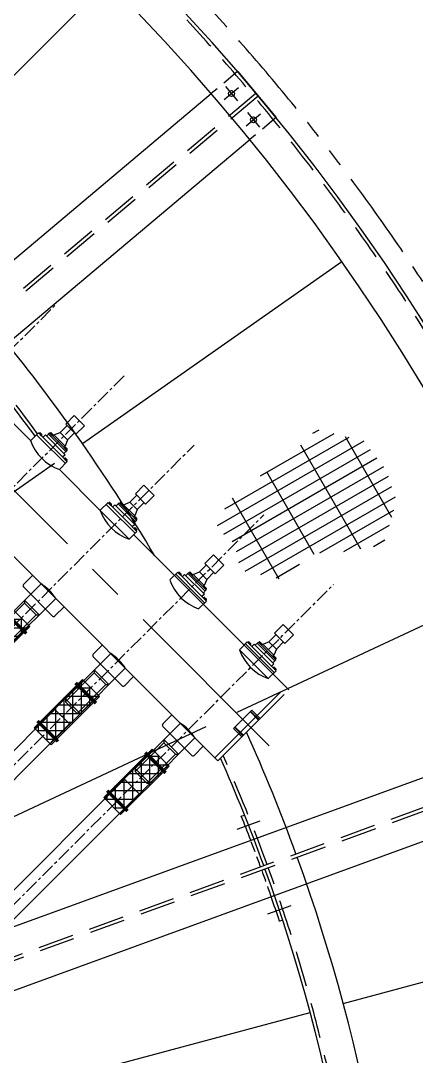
# Model space of a CAD drawing. Extents: x 0 to 39171, y 29931 to 57651.
# Drawn here: x 14659 to 15583, y 45501 to 47917 of the extents above; entities that cross this region are included whole.
import ezdxf

# ---------------------------------------------------------------- set-up
doc = ezdxf.new("R2010")
doc.units = 0
doc.header["$LTSCALE"] = 333.3
doc.header["$MEASUREMENT"] = 0
for name, pattern in [('CENTRO', [2, 1.25, -0.25, 0.25, -0.25]), ('DASHDOT', [1, 0.5, -0.25, 0, -0.25]), ('HIDDEN', [0.375, 0.25, -0.125]), ('LINEA-LINEETTA', [2, 1.25, -0.25, 0.25, -0.25]), ('NASCOSTA', [0.375, 0.25, -0.125]), ('PHANTOM', [2.5, 1.25, -0.25, 0.25, -0.25, 0.25, -0.25])]:
    doc.linetypes.add(name, pattern=pattern)
doc.layers.get('0').update_dxf_attribs({"linetype": 'CONTINUOUS'})
for name, color, linetype in [('50', 6, 'CONTINUOUS'), ('70', 7, 'DASHDOT'), ('LINEE025R', 1, 'CONTINUOUS'), ('QUOTA', 7, 'CONTINUOUS'), ('QUOTE', 1, 'CONTINUOUS')]:
    doc.layers.add(name, color=color, linetype=linetype)

# ---------------------------------------------------------------- blocks, each defined once
blk = doc.blocks.new('*X15')
at = {"color": 0}
for p, q in [((1270.3, 550), (1285.4, 550)), ((1300, 404.2), (1300, 544.5)), ((1257.2, 537.5), (1318.7, 537.5)), ((1244.1, 525), (1343.8, 525)), ((1250, 422), (1250, 530.6)), ((1350, 411.7), (1350, 522.7)), ((1370.6, 525), (1402.2, 525)), ((1400, 418), (1400, 527)), ((1234.8, 512.5), (1416.2, 512.5)), ((1232.3, 500), (1430.1, 500)), ((1229.8, 487.5), (1431.2, 487.5)), ((1228.9, 475), (1427.5, 475)), ((1230.6, 462.5), (1425.6, 462.5)), ((1232.2, 450), (1430.1, 450)), ((1233.7, 437.5), (1431.5, 437.5)), ((1246.8, 425), (1414.5, 425)), ((1259.9, 412.5), (1359.2, 412.5)), ((1273, 400), (1281.3, 400))]:
    blk.add_line(p, q, dxfattribs=at)
blk = doc.blocks.new('A$C34546F79')
at = {"layer": 'QUOTE'}
h = blk.add_hatch(dxfattribs=at)
h.set_pattern_fill('ANSI37', color=256, scale=160, angle=45, style=0)
h.set_pattern_definition([(90, (-32140.94, -61899.589), (-20, 2e-11), []), (180, (-32140.94, -61899.589), (-2e-11, -20), [])])
h.paths.add_polyline_path([(39.6, 152.7), (0, 113.1), (113.1, 0), (152.7, 39.6)])
at = {"layer": 'QUOTE', "color": 7}
for p, q in [((39.6, 152.7), (0, 113.1)), ((152.7, 39.6), (39.6, 152.7)), ((0, 113.1), (113.1, 0)), ((113.1, 0), (152.7, 39.6))]:
    blk.add_line(p, q, dxfattribs=at)
at = {"layer": 'QUOTE'}
for p, q in [((150.6, 37.5), (37.5, 150.6)), ((2.1, 115.3), (115.3, 2.1))]:
    blk.add_line(p, q, dxfattribs=at)
at = {"layer": 'QUOTE', "color": 7, "const_width": 8}
for points in [[(8.1, 97), (55.7, 144.7)], [(97, 8.1), (144.7, 55.7)]]:
    blk.add_lwpolyline(points, dxfattribs=at)
blk = doc.blocks.new('64F1')
at = {"color": 7, "linetype": 'Continuous'}
for p, q in [((-24688.8, 48330.4), (-24655.7, 48337.7)), ((-24688.8, 48330.4), (-24655.7, 48337.7)), ((-24688.8, 48330.4), (-24682.7, 48302.8)), ((-24688.8, 48330.4), (-24682.7, 48302.8)), ((-24655.7, 48337.7), (-24649.6, 48310.1)), ((-24655.7, 48337.7), (-24649.6, 48310.1)), ((-24649.6, 48310.1), (-24682.7, 48302.8)), ((-24649.6, 48310.1), (-24682.7, 48302.8)), ((-24678, 48303.8), (-24672.9, 48280.9)), ((-24678, 48303.8), (-24672.9, 48280.9)), ((-24654.3, 48309.1), (-24649.2, 48286.2)), ((-24654.3, 48309.1), (-24649.2, 48286.2)), ((-24913.4, 48280.6), (-24880.2, 48287.9)), ((-24913.4, 48280.6), (-24907.2, 48253)), ((-24880.2, 48287.9), (-24874.1, 48260.3)), ((-24628.8, 48272.1), (-24685.4, 48259.6)), ((-24628.8, 48272.1), (-24685.4, 48259.6)), ((-24628, 48268.7), (-24684.7, 48256.1)), ((-24628, 48268.7), (-24684.7, 48256.1)), ((-24675.8, 48266), (-24672.9, 48280.9)), ((-24675.8, 48266), (-24672.9, 48280.9)), ((-24640.2, 48273.8), (-24675.8, 48266)), ((-24640.2, 48273.8), (-24675.8, 48266)), ((-24649.2, 48286.2), (-24672.9, 48280.9)), ((-24649.2, 48286.2), (-24672.9, 48280.9)), ((-24649.2, 48286.2), (-24640.2, 48273.8)), ((-24649.2, 48286.2), (-24640.2, 48273.8)), ((-24639.3, 48269.8), (-24640.2, 48273.8)), ((-24639.3, 48269.8), (-24640.2, 48273.8)), ((-24637.9, 48271.5), (-24638.1, 48272.3)), ((-24637.9, 48271.5), (-24638.1, 48272.3)), ((-24637.9, 48271.5), (-24637.6, 48270.2)), ((-24637.9, 48271.5), (-24637.6, 48270.2)), ((-24630.3, 48271.8), (-24637.6, 48270.2)), ((-24630.3, 48271.8), (-24637.6, 48270.2)), ((-24637.3, 48273.1), (-24631.8, 48274.3)), ((-24637.3, 48273.1), (-24631.8, 48274.3)), ((-24636.1, 48271.9), (-24636.3, 48272.7)), ((-24636.1, 48271.9), (-24636.3, 48272.7)), ((-24636.1, 48271.9), (-24635.8, 48270.6)), ((-24636.1, 48271.9), (-24635.8, 48270.6)), ((-24632.4, 48272.7), (-24632.6, 48273.5)), ((-24632.4, 48272.7), (-24632.6, 48273.5)), ((-24632.4, 48272.7), (-24632.1, 48271.4)), ((-24632.4, 48272.7), (-24632.1, 48271.4)), ((-24630.6, 48273.1), (-24630.8, 48274)), ((-24630.6, 48273.1), (-24630.8, 48274)), ((-24630.6, 48273.1), (-24630.3, 48271.8)), ((-24630.6, 48273.1), (-24630.3, 48271.8)), ((-24628.8, 48272.1), (-24626.6, 48262.3)), ((-24628.8, 48272.1), (-24626.6, 48262.3)), ((-24874.1, 48260.3), (-24907.2, 48253)), ((-24902.5, 48254), (-24897.5, 48231.2)), ((-24878.8, 48259.3), (-24873.7, 48236.4)), ((-24637, 48251.8), (-24699.6, 48237.9)), ((-24637, 48251.8), (-24699.6, 48237.9)), ((-24623.2, 48263), (-24686.7, 48249)), ((-24623.2, 48263), (-24686.7, 48249)), ((-24686.7, 48249), (-24685, 48241.2)), ((-24686.7, 48249), (-24685, 48241.2)), ((-24685.4, 48259.6), (-24683.3, 48249.7)), ((-24685.4, 48259.6), (-24683.3, 48249.7)), ((-24605.5, 48252.6), (-24685.3, 48234.9)), ((-24605.5, 48252.6), (-24685.3, 48234.9)), ((-24684.2, 48261.2), (-24684.4, 48262.1)), ((-24684.2, 48261.2), (-24684.4, 48262.1)), ((-24684.2, 48261.2), (-24684, 48259.9)), ((-24684.2, 48261.2), (-24684, 48259.9)), ((-24684, 48259.9), (-24676.6, 48261.5)), ((-24684, 48259.9), (-24676.6, 48261.5)), ((-24678.2, 48264), (-24683.6, 48262.8)), ((-24678.2, 48264), (-24683.6, 48262.8)), ((-24682.4, 48261.6), (-24682.6, 48262.5)), ((-24682.4, 48261.6), (-24682.6, 48262.5)), ((-24682.4, 48261.6), (-24682.1, 48260.3)), ((-24682.4, 48261.6), (-24682.1, 48260.3)), ((-24678.8, 48262.5), (-24678.9, 48263.3)), ((-24678.8, 48262.5), (-24678.9, 48263.3)), ((-24678.8, 48262.5), (-24678.5, 48261.1)), ((-24678.8, 48262.5), (-24678.5, 48261.1)), ((-24676.9, 48262.9), (-24677.1, 48263.7)), ((-24676.9, 48262.9), (-24677.1, 48263.7)), ((-24676.9, 48262.9), (-24676.6, 48261.5)), ((-24676.9, 48262.9), (-24676.6, 48261.5)), ((-24674.9, 48261.9), (-24675.8, 48266)), ((-24674.9, 48261.9), (-24675.8, 48266)), ((-24606.8, 48258.5), (-24637, 48251.8)), ((-24606.8, 48258.5), (-24637, 48251.8)), ((-24623.2, 48263), (-24621.4, 48255.3)), ((-24623.2, 48263), (-24621.4, 48255.3)), ((-24616.4, 48257.7), (-24616.6, 48258.6)), ((-24616.4, 48257.7), (-24616.6, 48258.6)), ((-24616.4, 48257.7), (-24616.1, 48256.4)), ((-24616.4, 48257.7), (-24616.1, 48256.4)), ((-24608.8, 48258.1), (-24616.1, 48256.4)), ((-24608.8, 48258.1), (-24616.1, 48256.4)), ((-24615.8, 48259.3), (-24610.3, 48260.5)), ((-24615.8, 48259.3), (-24610.3, 48260.5)), ((-24614.6, 48258.2), (-24614.8, 48259)), ((-24614.6, 48258.2), (-24614.8, 48259)), ((-24614.6, 48258.2), (-24614.3, 48256.8)), ((-24614.6, 48258.2), (-24614.3, 48256.8)), ((-24610.9, 48259), (-24611.1, 48259.8)), ((-24610.9, 48259), (-24611.1, 48259.8)), ((-24610.9, 48259), (-24610.6, 48257.6)), ((-24610.9, 48259), (-24610.6, 48257.6)), ((-24609.1, 48259.4), (-24609.3, 48260.2)), ((-24609.1, 48259.4), (-24609.3, 48260.2)), ((-24609.1, 48259.4), (-24608.8, 48258.1)), ((-24609.1, 48259.4), (-24608.8, 48258.1)), ((-24606.8, 48258.5), (-24601.3, 48233.4)), ((-24606.8, 48258.5), (-24601.3, 48233.4)), ((-25137.9, 48230.8), (-25104.8, 48238.2)), ((-25137.9, 48230.8), (-25104.8, 48238.2)), ((-25137.9, 48230.8), (-25131.8, 48203.2)), ((-25137.9, 48230.8), (-25131.8, 48203.2)), ((-25104.8, 48238.2), (-25098.7, 48210.5)), ((-25104.8, 48238.2), (-25098.7, 48210.5)), ((-24853.4, 48222.4), (-24910, 48209.8)), ((-24900.4, 48216.2), (-24897.5, 48231.2)), ((-24864.8, 48224.1), (-24900.4, 48216.2)), ((-24873.7, 48236.4), (-24897.5, 48231.2)), ((-24873.7, 48236.4), (-24864.8, 48224.1)), ((-24863.9, 48220), (-24864.8, 48224.1)), ((-24862.5, 48221.7), (-24862.6, 48222.5)), ((-24862.5, 48221.7), (-24862.2, 48220.4)), ((-24854.9, 48222), (-24862.2, 48220.4)), ((-24861.8, 48223.3), (-24856.4, 48224.5)), ((-24860.6, 48222.1), (-24860.8, 48223)), ((-24860.6, 48222.1), (-24860.3, 48220.8)), ((-24857, 48222.9), (-24857.2, 48223.8)), ((-24857, 48222.9), (-24856.7, 48221.6)), ((-24855.1, 48223.3), (-24855.3, 48224.2)), ((-24855.1, 48223.3), (-24854.9, 48222)), ((-24853.4, 48222.4), (-24851.2, 48212.5)), ((-24699.6, 48237.9), (-24694.1, 48213.1)), ((-24699.6, 48237.9), (-24694.1, 48213.1)), ((-24685.3, 48234.9), (-24698.3, 48232.1)), ((-24685.3, 48234.9), (-24698.3, 48232.1)), ((-24697.9, 48239.7), (-24698.1, 48240.5)), ((-24697.9, 48239.7), (-24698.1, 48240.5)), ((-24697.9, 48239.7), (-24697.6, 48238.4)), ((-24697.9, 48239.7), (-24697.6, 48238.4)), ((-24697.6, 48238.4), (-24690.3, 48240)), ((-24697.6, 48238.4), (-24690.3, 48240)), ((-24691.8, 48242.5), (-24697.3, 48241.3)), ((-24691.8, 48242.5), (-24697.3, 48241.3)), ((-24696.1, 48240.1), (-24696.3, 48240.9)), ((-24696.1, 48240.1), (-24696.3, 48240.9)), ((-24696.1, 48240.1), (-24695.8, 48238.8)), ((-24696.1, 48240.1), (-24695.8, 48238.8)), ((-24692.4, 48240.9), (-24692.6, 48241.7)), ((-24692.4, 48240.9), (-24692.6, 48241.7)), ((-24692.4, 48240.9), (-24692.1, 48239.6)), ((-24692.4, 48240.9), (-24692.1, 48239.6)), ((-24690.6, 48241.3), (-24690.8, 48242.1)), ((-24690.6, 48241.3), (-24690.8, 48242.1)), ((-24690.6, 48241.3), (-24690.3, 48240)), ((-24690.6, 48241.3), (-24690.3, 48240)), ((-25098.7, 48210.5), (-25131.8, 48203.2)), ((-25098.7, 48210.5), (-25131.8, 48203.2)), ((-25127.1, 48204.2), (-25122, 48181.4)), ((-25127.1, 48204.2), (-25122, 48181.4)), ((-25103.3, 48209.5), (-25098.3, 48186.6)), ((-25103.3, 48209.5), (-25098.3, 48186.6)), ((-24861.5, 48202), (-24924.1, 48188.1)), ((-24847.7, 48213.3), (-24911.2, 48199.2)), ((-24911.2, 48199.2), (-24909.5, 48191.4)), ((-24910, 48209.8), (-24907.8, 48199.9)), ((-24830.1, 48202.8), (-24909.9, 48185.2)), ((-24852.6, 48218.9), (-24909.2, 48206.3)), ((-24908.8, 48211.5), (-24909, 48212.3)), ((-24908.8, 48211.5), (-24908.5, 48210.1)), ((-24908.5, 48210.1), (-24901.2, 48211.8)), ((-24902.7, 48214.2), (-24908.2, 48213)), ((-24907, 48211.9), (-24907.1, 48212.7)), ((-24907, 48211.9), (-24906.7, 48210.5)), ((-24903.3, 48212.7), (-24903.5, 48213.5)), ((-24903.3, 48212.7), (-24903, 48211.4)), ((-24901.5, 48213.1), (-24901.7, 48213.9)), ((-24901.5, 48213.1), (-24901.2, 48211.8)), ((-24899.5, 48212.1), (-24900.4, 48216.2)), ((-24831.4, 48208.7), (-24861.5, 48202)), ((-24847.7, 48213.3), (-24846, 48205.5)), ((-24841, 48208), (-24841.1, 48208.8)), ((-24841, 48208), (-24840.7, 48206.6)), ((-24833.4, 48208.3), (-24840.7, 48206.6)), ((-24840.4, 48209.5), (-24834.9, 48210.8)), ((-24839.1, 48208.4), (-24839.3, 48209.2)), ((-24839.1, 48208.4), (-24838.8, 48207.1)), ((-24835.5, 48209.2), (-24835.7, 48210)), ((-24835.5, 48209.2), (-24835.2, 48207.9)), ((-24833.7, 48209.6), (-24833.8, 48210.4)), ((-24833.7, 48209.6), (-24833.4, 48208.3)), ((-24831.4, 48208.7), (-24825.8, 48183.6)), ((-25362.5, 48181), (-25329.3, 48188.4)), ((-25362.5, 48181), (-25356.3, 48153.4)), ((-25329.3, 48188.4), (-25323.2, 48160.8)), ((-25077.9, 48172.6), (-25134.5, 48160)), ((-25077.9, 48172.6), (-25134.5, 48160)), ((-25124.9, 48166.4), (-25122, 48181.4)), ((-25124.9, 48166.4), (-25122, 48181.4)), ((-25089.3, 48174.3), (-25124.9, 48166.4)), ((-25089.3, 48174.3), (-25124.9, 48166.4)), ((-25098.3, 48186.6), (-25122, 48181.4)), ((-25098.3, 48186.6), (-25122, 48181.4)), ((-25098.3, 48186.6), (-25089.3, 48174.3)), ((-25098.3, 48186.6), (-25089.3, 48174.3)), ((-25088.4, 48170.3), (-25089.3, 48174.3)), ((-25088.4, 48170.3), (-25089.3, 48174.3)), ((-25087, 48171.9), (-25087.2, 48172.8)), ((-25087, 48171.9), (-25087.2, 48172.8)), ((-25087, 48171.9), (-25086.7, 48170.6)), ((-25087, 48171.9), (-25086.7, 48170.6)), ((-25079.4, 48172.3), (-25086.7, 48170.6)), ((-25079.4, 48172.3), (-25086.7, 48170.6)), ((-25086.4, 48173.5), (-25080.9, 48174.7)), ((-25086.4, 48173.5), (-25080.9, 48174.7)), ((-25085.2, 48172.4), (-25085.4, 48173.2)), ((-25085.2, 48172.4), (-25085.4, 48173.2)), ((-25085.2, 48172.4), (-25084.9, 48171)), ((-25085.2, 48172.4), (-25084.9, 48171)), ((-25081.5, 48173.2), (-25081.7, 48174)), ((-25081.5, 48173.2), (-25081.7, 48174)), ((-25081.5, 48173.2), (-25081.2, 48171.8)), ((-25081.5, 48173.2), (-25081.2, 48171.8)), ((-25079.7, 48173.6), (-25079.9, 48174.4)), ((-25079.7, 48173.6), (-25079.9, 48174.4)), ((-25079.7, 48173.6), (-25079.4, 48172.3)), ((-25079.7, 48173.6), (-25079.4, 48172.3)), ((-25077.9, 48172.6), (-25075.7, 48162.7)), ((-25077.9, 48172.6), (-25075.7, 48162.7)), ((-24924.1, 48188.1), (-24918.6, 48163.3)), ((-24909.9, 48185.2), (-24922.8, 48182.3)), ((-24922.4, 48189.9), (-24922.6, 48190.7)), ((-24922.4, 48189.9), (-24922.2, 48188.6)), ((-24922.2, 48188.6), (-24914.8, 48190.2)), ((-24916.4, 48192.7), (-24921.8, 48191.5)), ((-24920.6, 48190.3), (-24920.8, 48191.1)), ((-24920.6, 48190.3), (-24920.3, 48189)), ((-24917, 48191.1), (-24917.1, 48191.9)), ((-24917, 48191.1), (-24916.7, 48189.8)), ((-24915.1, 48191.5), (-24915.3, 48192.3)), ((-24915.1, 48191.5), (-24914.8, 48190.2)), ((-25323.2, 48160.8), (-25356.3, 48153.4)), ((-25351.6, 48154.5), (-25346.6, 48131.6)), ((-25327.9, 48159.7), (-25322.8, 48136.9)), ((-25086.1, 48152.2), (-25148.7, 48138.4)), ((-25086.1, 48152.2), (-25148.7, 48138.4)), ((-25072.3, 48163.5), (-25135.8, 48149.4)), ((-25072.3, 48163.5), (-25135.8, 48149.4)), ((-25135.8, 48149.4), (-25134.1, 48141.6)), ((-25135.8, 48149.4), (-25134.1, 48141.6)), ((-25134.5, 48160), (-25132.4, 48150.2)), ((-25134.5, 48160), (-25132.4, 48150.2)), ((-25054.6, 48153.1), (-25134.4, 48135.4)), ((-25054.6, 48153.1), (-25134.4, 48135.4)), ((-25077.1, 48169.1), (-25133.8, 48156.6)), ((-25077.1, 48169.1), (-25133.8, 48156.6)), ((-25133.3, 48161.7), (-25133.5, 48162.5)), ((-25133.3, 48161.7), (-25133.5, 48162.5)), ((-25133.3, 48161.7), (-25133, 48160.4)), ((-25133.3, 48161.7), (-25133, 48160.4)), ((-25133, 48160.4), (-25125.7, 48162)), ((-25133, 48160.4), (-25125.7, 48162)), ((-25127.2, 48164.5), (-25132.7, 48163.2)), ((-25127.2, 48164.5), (-25132.7, 48163.2)), ((-25131.5, 48162.1), (-25131.7, 48162.9)), ((-25131.5, 48162.1), (-25131.7, 48162.9)), ((-25131.5, 48162.1), (-25131.2, 48160.8)), ((-25131.5, 48162.1), (-25131.2, 48160.8)), ((-25127.9, 48162.9), (-25128, 48163.7)), ((-25127.9, 48162.9), (-25128, 48163.7)), ((-25127.9, 48162.9), (-25127.6, 48161.6)), ((-25127.9, 48162.9), (-25127.6, 48161.6)), ((-25126, 48163.3), (-25126.2, 48164.1)), ((-25126, 48163.3), (-25126.2, 48164.1)), ((-25126, 48163.3), (-25125.7, 48162)), ((-25126, 48163.3), (-25125.7, 48162)), ((-25124, 48162.4), (-25124.9, 48166.4)), ((-25124, 48162.4), (-25124.9, 48166.4)), ((-25055.9, 48158.9), (-25086.1, 48152.2)), ((-25055.9, 48158.9), (-25086.1, 48152.2)), ((-25072.3, 48163.5), (-25070.5, 48155.7)), ((-25072.3, 48163.5), (-25070.5, 48155.7)), ((-25065.5, 48158.2), (-25065.7, 48159)), ((-25065.5, 48158.2), (-25065.7, 48159)), ((-25065.5, 48158.2), (-25065.2, 48156.9)), ((-25065.5, 48158.2), (-25065.2, 48156.9)), ((-25057.9, 48158.5), (-25065.2, 48156.9)), ((-25057.9, 48158.5), (-25065.2, 48156.9)), ((-25064.9, 48159.8), (-25059.4, 48161)), ((-25064.9, 48159.8), (-25059.4, 48161)), ((-25063.7, 48158.6), (-25063.9, 48159.4)), ((-25063.7, 48158.6), (-25063.9, 48159.4)), ((-25063.7, 48158.6), (-25063.4, 48157.3)), ((-25063.7, 48158.6), (-25063.4, 48157.3)), ((-25060, 48159.4), (-25060.2, 48160.2)), ((-25060, 48159.4), (-25060.2, 48160.2)), ((-25060, 48159.4), (-25059.7, 48158.1)), ((-25060, 48159.4), (-25059.7, 48158.1)), ((-25058.2, 48159.8), (-25058.4, 48160.6)), ((-25058.2, 48159.8), (-25058.4, 48160.6)), ((-25058.2, 48159.8), (-25057.9, 48158.5)), ((-25058.2, 48159.8), (-25057.9, 48158.5)), ((-25055.9, 48158.9), (-25050.4, 48133.8)), ((-25055.9, 48158.9), (-25050.4, 48133.8)), ((-25302.4, 48122.8), (-25359.1, 48110.2)), ((-25349.5, 48116.6), (-25346.6, 48131.6)), ((-25313.9, 48124.5), (-25349.5, 48116.6)), ((-25322.8, 48136.9), (-25346.6, 48131.6)), ((-25322.8, 48136.9), (-25313.9, 48124.5)), ((-25313, 48120.5), (-25313.9, 48124.5)), ((-25311.5, 48122.2), (-25311.7, 48123)), ((-25303.9, 48122.5), (-25311.3, 48120.9)), ((-25310.9, 48123.7), (-25305.5, 48125)), ((-25309.7, 48122.6), (-25309.9, 48123.4)), ((-25309.7, 48122.6), (-25309.4, 48121.3)), ((-25306.1, 48123.4), (-25306.2, 48124.2)), ((-25306.1, 48123.4), (-25305.8, 48122.1)), ((-25304.2, 48123.8), (-25304.4, 48124.6)), ((-25304.2, 48123.8), (-25303.9, 48122.5)), ((-25302.4, 48122.8), (-25300.3, 48112.9)), ((-25148.7, 48138.4), (-25143.2, 48113.5)), ((-25148.7, 48138.4), (-25143.2, 48113.5)), ((-25134.4, 48135.4), (-25147.4, 48132.5)), ((-25134.4, 48135.4), (-25147.4, 48132.5)), ((-25147, 48140.1), (-25147.2, 48140.9)), ((-25147, 48140.1), (-25147.2, 48140.9)), ((-25147, 48140.1), (-25146.7, 48138.8)), ((-25147, 48140.1), (-25146.7, 48138.8)), ((-25146.7, 48138.8), (-25139.4, 48140.4)), ((-25146.7, 48138.8), (-25139.4, 48140.4)), ((-25140.9, 48142.9), (-25146.4, 48141.7)), ((-25140.9, 48142.9), (-25146.4, 48141.7)), ((-25145.2, 48140.5), (-25145.3, 48141.3)), ((-25145.2, 48140.5), (-25145.3, 48141.3)), ((-25145.2, 48140.5), (-25144.9, 48139.2)), ((-25145.2, 48140.5), (-25144.9, 48139.2)), ((-25141.5, 48141.3), (-25141.7, 48142.2)), ((-25141.5, 48141.3), (-25141.7, 48142.2)), ((-25141.5, 48141.3), (-25141.2, 48140)), ((-25141.5, 48141.3), (-25141.2, 48140)), ((-25139.7, 48141.7), (-25139.9, 48142.6)), ((-25139.7, 48141.7), (-25139.9, 48142.6)), ((-25139.7, 48141.7), (-25139.4, 48140.4)), ((-25139.7, 48141.7), (-25139.4, 48140.4)), ((-25310.6, 48102.5), (-25373.2, 48088.6)), ((-25296.8, 48113.7), (-25360.3, 48099.6)), ((-25360.3, 48099.6), (-25358.6, 48091.8)), ((-25359.1, 48110.2), (-25356.9, 48100.4)), ((-25279.2, 48103.3), (-25359, 48085.6)), ((-25301.7, 48119.3), (-25358.3, 48106.8)), ((-25357.9, 48111.9), (-25358.1, 48112.7)), ((-25357.9, 48111.9), (-25357.6, 48110.6)), ((-25357.6, 48110.6), (-25350.3, 48112.2)), ((-25351.8, 48114.7), (-25357.3, 48113.5)), ((-25356.1, 48112.3), (-25356.2, 48113.1)), ((-25356.1, 48112.3), (-25355.8, 48111)), ((-25352.4, 48113.1), (-25352.6, 48113.9)), ((-25352.4, 48113.1), (-25352.1, 48111.8)), ((-25350.6, 48113.5), (-25350.8, 48114.3)), ((-25350.6, 48113.5), (-25350.3, 48112.2)), ((-25348.6, 48112.6), (-25349.5, 48116.6)), ((-25311.5, 48122.2), (-25311.3, 48120.9)), ((-25280.5, 48109.1), (-25310.6, 48102.5)), ((-25296.8, 48113.7), (-25295.1, 48105.9)), ((-25290.1, 48108.4), (-25290.2, 48109.2)), ((-25290.1, 48108.4), (-25289.8, 48107.1)), ((-25282.5, 48108.7), (-25289.8, 48107.1)), ((-25289.5, 48110), (-25284, 48111.2)), ((-25288.2, 48108.8), (-25288.4, 48109.6)), ((-25288.2, 48108.8), (-25287.9, 48107.5)), ((-25284.6, 48109.6), (-25284.8, 48110.4)), ((-25284.6, 48109.6), (-25284.3, 48108.3)), ((-25282.8, 48110), (-25282.9, 48110.8)), ((-25282.8, 48110), (-25282.5, 48108.7)), ((-25280.5, 48109.1), (-25274.9, 48084)), ((-25373.2, 48088.6), (-25367.7, 48063.8)), ((-25359, 48085.6), (-25371.9, 48082.7)), ((-25371.5, 48090.3), (-25371.7, 48091.2)), ((-25371.5, 48090.3), (-25371.3, 48089)), ((-25371.3, 48089), (-25363.9, 48090.6)), ((-25365.5, 48093.1), (-25370.9, 48091.9)), ((-25369.7, 48090.7), (-25369.9, 48091.6)), ((-25369.7, 48090.7), (-25369.4, 48089.4)), ((-25366.1, 48091.6), (-25366.2, 48092.4)), ((-25366.1, 48091.6), (-25365.8, 48090.2)), ((-25364.2, 48092), (-25364.4, 48092.8)), ((-25364.2, 48092), (-25363.9, 48090.6))]:
    blk.add_line(p, q, dxfattribs=at)
at = {"color": 7}
for p, q in [((-25053.7, 48148.8), (-24553.3, 48259.7)), ((-24550, 48244.7), (-24502.6, 48030.8)), ((-24601.3, 48233.4), (-24694, 48212.8)), ((-24559.8, 48242.6), (-24512.4, 48028.7)), ((-25050.4, 48133.8), (-25143.1, 48113.3)), ((-25274.9, 48084), (-25143.1, 48113.3)), ((-25499.5, 48034.3), (-25367.7, 48063.5)), ((-25923.1, 47715.9), (-24502.6, 48030.8)), ((-24591.5, 47858.5), (-24623.8, 48004.2)), ((-24544.4, 47868.9), (-24576.7, 48014.6)), ((-24549.6, 48020.4), (-24543.1, 47991)), ((-24549.6, 48020.4), (-24543.1, 47991)), ((-24650.9, 47998), (-24644.4, 47968.6)), ((-24650.9, 47998), (-24644.4, 47968.6)), ((-24639.7, 47965.6), (-24546, 47986.3)), ((-24639.7, 47965.6), (-24546, 47986.3)), ((-24816.1, 47808.7), (-24848.4, 47954.4)), ((-24768.9, 47819.1), (-24801.2, 47964.8)), ((-24774.1, 47970.6), (-24767.6, 47941.2)), ((-24774.1, 47970.6), (-24767.6, 47941.2)), ((-24568.7, 47955.7), (-24564.9, 47961.7)), ((-24568.7, 47955.7), (-24564.9, 47961.7)), ((-24548.2, 47862.9), (-24568.7, 47955.7)), ((-24875.4, 47948.2), (-24868.9, 47918.8)), ((-24875.4, 47948.2), (-24868.9, 47918.8)), ((-24864.2, 47915.8), (-24770.6, 47936.5)), ((-24864.2, 47915.8), (-24770.6, 47936.5)), ((-24612.1, 47951.2), (-24606.1, 47947.4)), ((-24612.1, 47951.2), (-24606.1, 47947.4)), ((-24585.6, 47854.7), (-24606.1, 47947.4)), ((-24993.5, 47769.3), (-25025.8, 47915.1)), ((-24998.7, 47920.9), (-24992.2, 47891.5)), ((-24998.7, 47920.9), (-24992.2, 47891.5)), ((-24793.3, 47905.9), (-24789.5, 47911.9)), ((-24793.3, 47905.9), (-24789.5, 47911.9)), ((-24772.7, 47813.2), (-24793.3, 47905.9)), ((-25100, 47898.4), (-25093.5, 47869)), ((-25100, 47898.4), (-25093.5, 47869)), ((-25088.8, 47866), (-24995.1, 47886.8)), ((-25088.8, 47866), (-24995.1, 47886.8)), ((-25040.6, 47758.9), (-25072.9, 47904.6)), ((-24836.7, 47901.4), (-24830.7, 47897.6)), ((-24836.7, 47901.4), (-24830.7, 47897.6)), ((-24810.1, 47804.9), (-24830.7, 47897.6)), ((-25017.8, 47856.1), (-25014, 47862.1)), ((-25017.8, 47856.1), (-25014, 47862.1)), ((-24544.4, 47868.9), (-24591.5, 47858.5)), ((-24591.5, 47858.5), (-24585.6, 47854.7)), ((-24548.2, 47862.9), (-24585.6, 47854.7)), ((-24548.2, 47862.9), (-24544.4, 47868.9)), ((-25061.2, 47851.6), (-25055.2, 47847.8)), ((-25061.2, 47851.6), (-25055.2, 47847.8)), ((-25034.7, 47755.1), (-25055.2, 47847.8)), ((-24997.3, 47763.4), (-25017.8, 47856.1)), ((-24583.8, 47824.4), (-24536.9, 47834.6)), ((-24536.9, 47834.6), (-24374.4, 47101.3)), ((-24768.9, 47819.1), (-24816.1, 47808.7)), ((-24816.1, 47808.7), (-24810.1, 47804.9)), ((-24772.7, 47813.2), (-24810.1, 47804.9)), ((-24772.7, 47813.2), (-24768.9, 47819.1)), ((-24583.8, 47824.4), (-24421.2, 47090.9)), ((-24808.4, 47774.6), (-24761.5, 47784.8)), ((-24761.5, 47784.8), (-24619.5, 47144.5)), ((-24808.4, 47774.6), (-24666.4, 47134.1))]:
    blk.add_line(p, q, dxfattribs=at)
at = {"color": 7, "linetype": 'LINEA-LINEETTA'}
for p, q in [((-24467.7, 48150.8), (-26349.5, 47733.6)), ((-24564.9, 47961.7), (-24612.1, 47951.2)), ((-24564.9, 47961.7), (-24612.1, 47951.2)), ((-24568.7, 47955.7), (-24606.1, 47947.4)), ((-24568.7, 47955.7), (-24606.1, 47947.4)), ((-24789.5, 47911.9), (-24836.7, 47901.4)), ((-24789.5, 47911.9), (-24836.7, 47901.4)), ((-24793.3, 47905.9), (-24830.7, 47897.6)), ((-24793.3, 47905.9), (-24830.7, 47897.6)), ((-25014, 47862.1), (-25061.2, 47851.6)), ((-25014, 47862.1), (-25061.2, 47851.6)), ((-25017.8, 47856.1), (-25055.2, 47847.8)), ((-25017.8, 47856.1), (-25055.2, 47847.8))]:
    blk.add_line(p, q, dxfattribs=at)
at = {"color": 7, "linetype": 'NASCOSTA'}
for p, q in [((-24532.8, 48167.2), (-24560.2, 48161.2)), ((-24560.2, 48161.2), (-24547.1, 48102.3)), ((-24559.4, 48157.7), (-24532.1, 48163.7)), ((-24559.1, 48156.2), (-24531.7, 48162.3)), ((-24548.2, 48107.3), (-24520.9, 48113.3)), ((-24547.9, 48105.8), (-24520.6, 48111.9)), ((-24519.8, 48108.4), (-24547.1, 48102.3))]:
    blk.add_line(p, q, dxfattribs=at)
at = {"color": 7, "linetype": 'Continuous'}
for centre, radius, start, end in [((-24637.1, 48272), 1.06, 40.6173, 164.3827), ((-24637.1, 48272), 1.06, 40.6173, 164.3827), ((-24633.8, 48270.4), 3.34, 68.4532, 136.5468), ((-24633.8, 48270.4), 3.34, 68.4532, 136.5468), ((-24631.6, 48273.3), 1.06, 40.6173, 164.3827), ((-24631.6, 48273.3), 1.06, 40.6173, 164.3827), ((-24683.4, 48261.8), 1.06, 40.6173, 164.3827), ((-24683.4, 48261.8), 1.06, 40.6173, 164.3827), ((-24680.2, 48260.2), 3.34, 68.4532, 136.5468), ((-24680.2, 48260.2), 3.34, 68.4532, 136.5468), ((-24677.9, 48263), 1.06, 40.6173, 164.3827), ((-24677.9, 48263), 1.06, 40.6173, 164.3827), ((-24615.6, 48258.3), 1.06, 40.6173, 164.3827), ((-24615.6, 48258.3), 1.06, 40.6173, 164.3827), ((-24612.3, 48256.7), 3.34, 68.4532, 136.5468), ((-24612.3, 48256.7), 3.34, 68.4532, 136.5468), ((-24610.1, 48259.5), 1.06, 40.6173, 164.3827), ((-24610.1, 48259.5), 1.06, 40.6173, 164.3827), ((-24861.6, 48222.3), 1.06, 40.6173, 164.3827), ((-24858.4, 48220.7), 3.34, 68.4532, 136.5468), ((-24856.1, 48223.5), 1.06, 40.6173, 164.3827), ((-24697.1, 48240.2), 1.06, 40.6173, 164.3827), ((-24697.1, 48240.2), 1.06, 40.6173, 164.3827), ((-24693.8, 48238.6), 3.34, 68.4532, 136.5468), ((-24693.8, 48238.6), 3.34, 68.4532, 136.5468), ((-24691.6, 48241.4), 1.06, 40.6173, 164.3827), ((-24691.6, 48241.4), 1.06, 40.6173, 164.3827), ((-24908, 48212), 1.06, 40.6173, 164.3827), ((-24904.7, 48210.4), 3.34, 68.4532, 136.5468), ((-24902.5, 48213.2), 1.06, 40.6173, 164.3827), ((-24840.1, 48208.5), 1.06, 40.6173, 164.3827), ((-24836.9, 48206.9), 3.34, 68.4532, 136.5468), ((-24834.6, 48209.7), 1.06, 40.6173, 164.3827), ((-25086.2, 48172.5), 1.06, 40.6173, 164.3827), ((-25086.2, 48172.5), 1.06, 40.6173, 164.3827), ((-25082.9, 48170.9), 3.34, 68.4532, 136.5468), ((-25082.9, 48170.9), 3.34, 68.4532, 136.5468), ((-25080.7, 48173.7), 1.06, 40.6173, 164.3827), ((-25080.7, 48173.7), 1.06, 40.6173, 164.3827), ((-24921.6, 48190.4), 1.06, 40.6173, 164.3827), ((-24918.4, 48188.8), 3.34, 68.4532, 136.5468), ((-24916.1, 48191.7), 1.06, 40.6173, 164.3827), ((-25132.5, 48162.2), 1.06, 40.6173, 164.3827), ((-25132.5, 48162.2), 1.06, 40.6173, 164.3827), ((-25129.3, 48160.6), 3.34, 68.4532, 136.5468), ((-25129.3, 48160.6), 3.34, 68.4532, 136.5468), ((-25127, 48163.4), 1.06, 40.6173, 164.3827), ((-25127, 48163.4), 1.06, 40.6173, 164.3827), ((-25064.7, 48158.7), 1.06, 40.6173, 164.3827), ((-25064.7, 48158.7), 1.06, 40.6173, 164.3827), ((-25061.4, 48157.1), 3.34, 68.4532, 136.5468), ((-25061.4, 48157.1), 3.34, 68.4532, 136.5468), ((-25059.2, 48159.9), 1.06, 40.6173, 164.3827), ((-25059.2, 48159.9), 1.06, 40.6173, 164.3827), ((-25310.7, 48122.7), 1.06, 40.6173, 164.3827), ((-25307.5, 48121.1), 3.34, 68.4532, 136.5468), ((-25305.2, 48123.9), 1.06, 40.6173, 164.3827), ((-25146.2, 48140.7), 1.06, 40.6173, 164.3827), ((-25146.2, 48140.7), 1.06, 40.6173, 164.3827), ((-25142.9, 48139), 3.34, 68.4532, 136.5468), ((-25142.9, 48139), 3.34, 68.4532, 136.5468), ((-25140.7, 48141.9), 1.06, 40.6173, 164.3827), ((-25140.7, 48141.9), 1.06, 40.6173, 164.3827), ((-25357, 48112.4), 1.06, 40.6173, 164.3827), ((-25353.8, 48110.8), 3.34, 68.4532, 136.5468), ((-25351.6, 48113.6), 1.06, 40.6173, 164.3827), ((-25289.2, 48108.9), 1.06, 40.6173, 164.3827), ((-25286, 48107.3), 3.34, 68.4532, 136.5468), ((-25283.7, 48110.2), 1.06, 40.6173, 164.3827), ((-25370.7, 48090.9), 1.06, 40.6173, 164.3827), ((-25367.5, 48089.3), 3.34, 68.4532, 136.5468), ((-25365.2, 48092.1), 1.06, 40.6173, 164.3827)]:
    blk.add_arc(centre, radius, start, end, dxfattribs=at)
at = {"color": 7}
for centre, radius, start, end in [((-24669, 48319.5), 109.6, 256.8043, 308.1957), ((-24669, 48319.5), 109.6, 256.8043, 308.1957), ((-24893.6, 48269.7), 109.6, 256.8043, 308.1957), ((-25118.1, 48219.9), 109.6, 256.8043, 308.1957), ((-25118.1, 48219.9), 109.6, 256.8043, 308.1957), ((-25342.7, 48170.1), 109.6, 256.8043, 308.1957), ((-24577.1, 47905.1), 109.5, 89.3085, 115.6915), ((-24577.1, 47905.1), 109.5, 89.3085, 115.6915), ((-24577.1, 47905.1), 109.5, 89.3085, 115.6915), ((-24546.9, 47990.2), 3.93, 282.5, 12.5), ((-24546.9, 47990.2), 3.93, 282.5, 12.5), ((-24801.7, 47855.3), 109.5, 89.3085, 115.6915), ((-24801.7, 47855.3), 109.5, 89.3085, 115.6915), ((-24801.7, 47855.3), 109.5, 89.3085, 115.6915), ((-24640.5, 47969.4), 3.93, 192.5, 282.5), ((-24640.5, 47969.4), 3.93, 192.5, 282.5), ((-24771.4, 47940.4), 3.93, 282.5, 12.5), ((-24771.4, 47940.4), 3.93, 282.5, 12.5), ((-25026.2, 47805.5), 109.5, 89.3085, 115.6915), ((-25026.2, 47805.5), 109.5, 89.3085, 115.6915), ((-25026.2, 47805.5), 109.5, 89.3085, 115.6915), ((-24865.1, 47919.6), 3.93, 192.5, 282.5), ((-24865.1, 47919.6), 3.93, 192.5, 282.5), ((-24996, 47890.6), 3.93, 282.5, 12.5), ((-24996, 47890.6), 3.93, 282.5, 12.5), ((-25089.6, 47869.8), 3.93, 192.5, 282.5), ((-25089.6, 47869.8), 3.93, 192.5, 282.5)]:
    blk.add_arc(centre, radius, start, end, dxfattribs=at)
at = {"layer": 'QUOTA', "color": 8, "linetype": 'CENTRO', "ltscale": 0.08}
for p, q in [((-24392.7, 47073), (-24704.6, 48479.9)), ((-24637.8, 47116.3), (-24929.1, 48430.1)), ((-24883, 47159.5), (-25153.7, 48380.3)), ((-25128.2, 47202.7), (-25378.2, 48330.5)), ((-25373.4, 47245.9), (-25602.8, 48280.8))]:
    blk.add_line(p, q, dxfattribs=at)
at = {"layer": 'LINEE025R', "color": 7, "ltscale": 0.4, "rotation": 327.50000000009}
for p in [(-24669.1, 47820.8), (-24893.6, 47771), (-25118.2, 47721.2)]:
    blk.add_blockref('A$C34546F79', p, dxfattribs=at)

msp = doc.modelspace()

# ---------------------------------------------------------------- linework, layer by layer
at = {"layer": '50', "color": 8, "linetype": 'HIDDEN', "ltscale": 0.5}
for p, q in [((15165.17, 47798.19), (15103.88, 47746.76)), ((15255.16, 47690.95), (15193.87, 47639.52))]:
    msp.add_line(p, q, dxfattribs=at)
at = {"layer": '50', "color": 8}
for p, q in [((15165.17, 47798.19), (15165.55, 47798.51)), ((15165.55, 47798.51), (15255.54, 47691.26)), ((13847.37, 46692.43), (15103.88, 47746.76)), ((15255.16, 47690.95), (15255.54, 47691.26)), ((13937.36, 46585.18), (15193.87, 47639.52)), ((14432.65, 45727.32), (15973.99, 46288.32)), ((14480.53, 45595.76), (16021.87, 46156.76)), ((15173.91, 46060.96), (15181.44, 46063.7)), ((15262.84, 45816.64), (15270.36, 45819.38))]:
    msp.add_line(p, q, dxfattribs=at)
at = {"layer": '50', "color": 8, "linetype": 'HIDDEN'}
for p, q in [((13708.05, 46489.37), (15207.97, 47747.95)), ((13713.2, 46483.24), (15213.11, 47741.82)), ((14232.28, 45584.15), (16072.2, 46253.83)), ((14235.02, 45576.64), (16074.94, 46246.31))]:
    msp.add_line(p, q, dxfattribs=at)
at = {"layer": '50', "color": 8}
for centre in [(15150.88, 47747.04), (15202.3, 47685.76)]:
    msp.add_circle(centre, 7, dxfattribs=at)
at = {"layer": '50', "color": 8, "linetype": 'PHANTOM', "ltscale": 0.5}
msp.add_arc((11403.3, 44550.23), 5020, 294.42932, 74.16259, dxfattribs=at)
at = {"layer": '50', "color": 4}
msp.add_arc((11403.3, 44550.23), 4970, 295, 74.59777, dxfattribs=at)
at = {"layer": '50', "color": 8, "linetype": 'HIDDEN'}
for radius, start, end in [(4962, 295, 74.57232), (4078, 36.10814, 39.94369), (4078, 20.05631, 23.90347), (4078, 0.05631, 19.94369)]:
    msp.add_arc((11403.3, 44550.23), radius, start, end, dxfattribs=at)
at = {"layer": '50', "color": 8}
for radius, start, end in [(4890, 295.09374, 74.33938), (4150, 30.70947, 39.94369), (4070, 36.09052, 39.94369), (4150, 20.05631, 24.28648), (4070, 20.05631, 23.86002), (4062, 20.98742, 21.834), (4150, 0.05631, 19.94369), (4070, 0.05631, 19.94369), (4062, 18.166, 19.01258)]:
    msp.add_arc((11403.3, 44550.23), radius, start, end, dxfattribs=at)
at = {"layer": '50', "color": 8, "linetype": 'HIDDEN', "ltscale": 0.3}
for start, end in [(20.05631, 20.98742), (19.01258, 19.94369)]:
    msp.add_arc((11403.3, 44550.23), 4062, start, end, dxfattribs=at)
at = {"layer": '70', "color": 8, "linetype": 'Continuous'}
for p, q in [((14337.79, 47484.72), (14861.05, 48007.98)), ((14802.78, 46930.57), (15408.95, 47355.02)), ((14065.54, 46414.35), (14737.25, 46884.69)), ((15164.48, 46304.1), (15835.15, 46616.83)), ((14348.8, 45923.74), (15091.97, 46270.29)), ((15411.89, 45624.33), (16126.68, 45815.86)), ((14542.56, 45391.39), (15334.62, 45603.62))]:
    msp.add_line(p, q, dxfattribs=at)
at = {"layer": '70', "color": 8}
for p, q in [((15134.17, 47733.02), (15167.59, 47761.06)), ((15136.86, 47763.75), (15164.9, 47730.33)), ((15185.59, 47671.73), (15219.02, 47699.78)), ((15188.28, 47702.47), (15216.57, 47668.76)), ((15164.09, 46030.79), (15218.28, 46050.51)), ((15235.92, 45833.45), (15290.1, 45853.17))]:
    msp.add_line(p, q, dxfattribs=at)

# ---------------------------------------------------------------- block references
at = {"layer": '50', "rotation": 302.4999999999171}
msp.add_blockref('64F1', (-12224.43, -282), dxfattribs=at)
at = {"layer": '50', "color": 8, "xscale": 1.999999999996547, "yscale": 2, "zscale": 2, "rotation": 209.9288912487062}
msp.add_blockref('*X15', (17161.94, 48925.68), dxfattribs=at)

doc.saveas('drawing.dxf')
